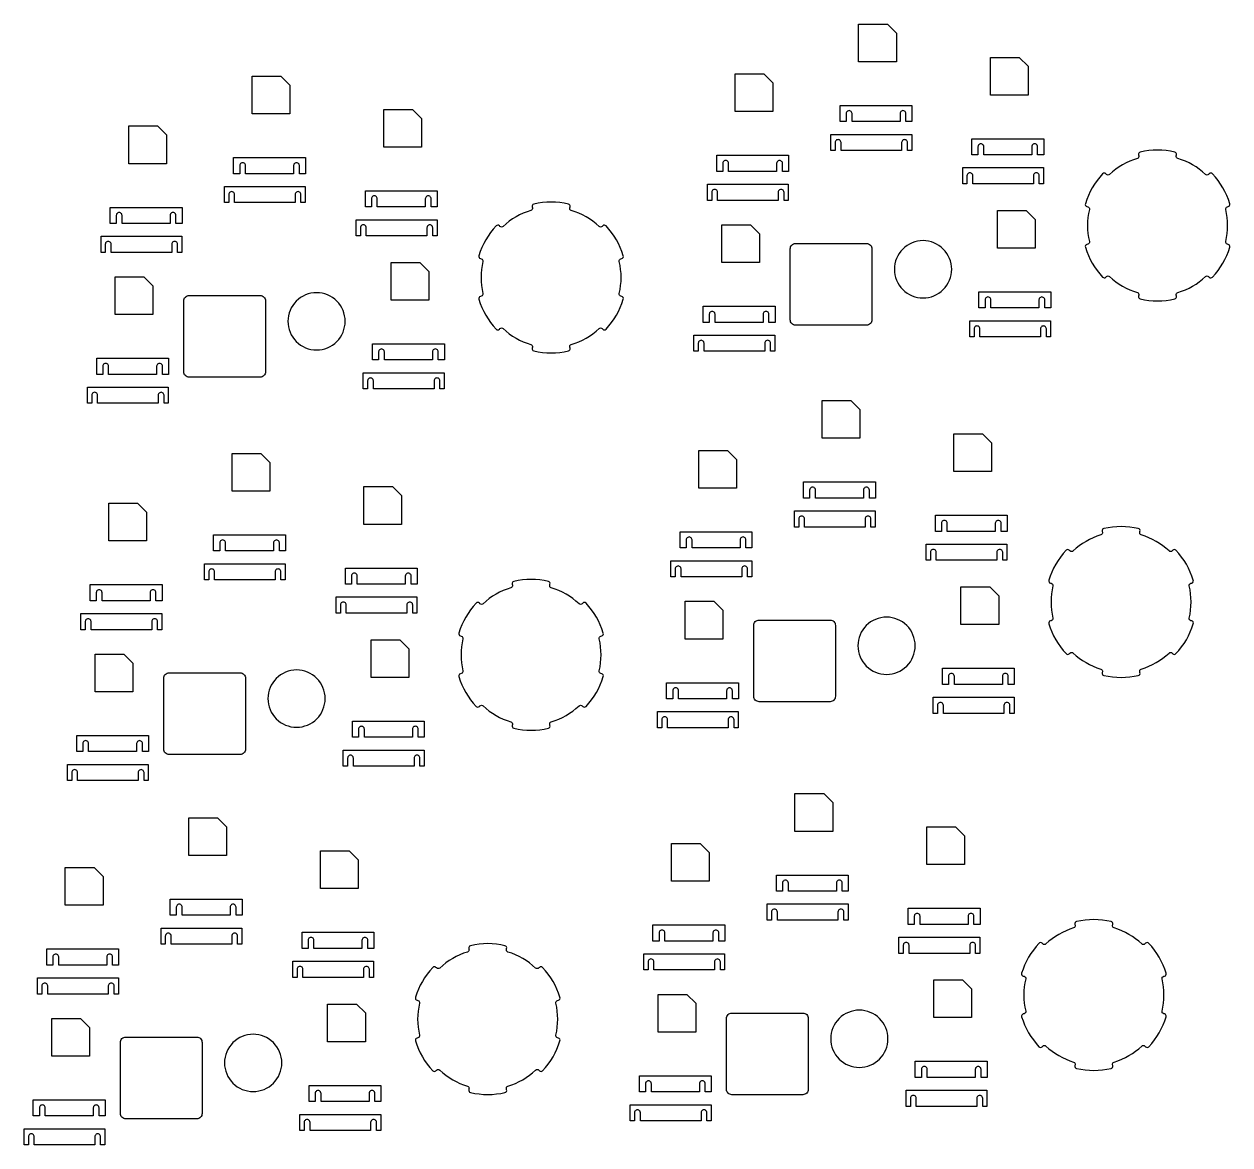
# Model space of a CAD drawing. Header units: metres. Extents: x 0 to 2897, y 0 to 2675.
# Drawn here: x 0 to 1343, y 0 to 1248 of the extents above; entities that cross this region are included whole.
import ezdxf

# ---------------------------------------------------------------- set-up
doc = ezdxf.new("R2010")
doc.units = ezdxf.units.M

msp = doc.modelspace()

# ---------------------------------------------------------------- linework, layer by layer
at = {"color": 7}
for points in [[(929.369, 1248.462), (961.369, 1248.462), (971.369, 1238.462), (971.369, 1206.462), (929.369, 1206.462), (929.369, 1248.462)], [(1076.096, 1211.45), (1108.096, 1211.45), (1118.096, 1201.45), (1118.096, 1169.45), (1076.096, 1169.45), (1076.096, 1211.45)], [(253.954, 1190.51), (285.954, 1190.51), (295.954, 1180.51), (295.954, 1148.51), (253.954, 1148.51), (253.954, 1190.51)], [(791.895, 1192.944), (823.895, 1192.944), (833.895, 1182.944), (833.895, 1150.944), (791.895, 1150.944), (791.895, 1192.944)], [(400.681, 1153.498), (432.681, 1153.498), (442.681, 1143.498), (442.681, 1111.498), (400.681, 1111.498), (400.681, 1153.498)], [(116.48, 1134.992), (148.48, 1134.992), (158.48, 1124.992), (158.48, 1092.992), (116.48, 1092.992), (116.48, 1134.992)], [(1084.027, 1040.929), (1116.027, 1040.929), (1126.027, 1030.929), (1126.027, 998.929), (1084.027, 998.929), (1084.027, 1040.929)], [(776.857, 1024.891), (808.857, 1024.891), (818.857, 1014.891), (818.857, 982.891), (776.857, 982.891), (776.857, 1024.891)], [(408.612, 982.977), (440.612, 982.977), (450.612, 972.977), (450.612, 940.977), (408.612, 940.977), (408.612, 982.977)], [(101.442, 966.939), (133.442, 966.939), (143.442, 956.939), (143.442, 924.939), (101.442, 924.939), (101.442, 966.939)], [(888.694, 829.061), (920.694, 829.061), (930.694, 819.061), (930.694, 787.061), (888.694, 787.061), (888.694, 829.061)], [(1035.421, 792.049), (1067.421, 792.049), (1077.421, 782.049), (1077.421, 750.049), (1035.421, 750.049), (1035.421, 792.049)], [(231.663, 770.252), (263.663, 770.252), (273.663, 760.252), (273.663, 728.252), (231.663, 728.252), (231.663, 770.252)], [(751.22, 773.543), (783.22, 773.543), (793.22, 763.543), (793.22, 731.543), (751.22, 731.543), (751.22, 773.543)], [(378.39, 733.24), (410.39, 733.24), (420.39, 723.24), (420.39, 691.24), (378.39, 691.24), (378.39, 733.24)], [(94.189, 714.734), (126.189, 714.734), (136.189, 704.734), (136.189, 672.734), (94.189, 672.734), (94.189, 714.734)], [(1043.352, 621.528), (1075.352, 621.528), (1085.352, 611.528), (1085.352, 579.528), (1043.352, 579.528), (1043.352, 621.528)], [(736.182, 605.49), (768.182, 605.49), (778.182, 595.49), (778.182, 563.49), (736.182, 563.49), (736.182, 605.49)], [(386.321, 562.719), (418.321, 562.719), (428.321, 552.719), (428.321, 520.719), (386.321, 520.719), (386.321, 562.719)], [(79.151, 546.681), (111.151, 546.681), (121.151, 536.681), (121.151, 504.681), (79.151, 504.681), (79.151, 546.681)], [(858.448, 391.274), (890.448, 391.274), (900.448, 381.274), (900.448, 349.274), (858.448, 349.274), (858.448, 391.274)], [(183.368, 364.468), (215.368, 364.468), (225.368, 354.468), (225.368, 322.468), (183.368, 322.468), (183.368, 364.468)], [(1005.175, 354.262), (1037.175, 354.262), (1047.175, 344.262), (1047.175, 312.262), (1005.175, 312.262), (1005.175, 354.262)], [(720.974, 335.756), (752.974, 335.756), (762.974, 325.756), (762.974, 293.756), (720.974, 293.756), (720.974, 335.756)], [(330.095, 327.456), (362.095, 327.456), (372.095, 317.456), (372.095, 285.456), (330.095, 285.456), (330.095, 327.456)], [(45.894, 308.95), (77.894, 308.95), (87.894, 298.95), (87.894, 266.95), (45.894, 266.95), (45.894, 308.95)], [(1013.106, 183.741), (1045.106, 183.741), (1055.106, 173.741), (1055.106, 141.741), (1013.106, 141.741), (1013.106, 183.741)], [(705.936, 167.703), (737.936, 167.703), (747.936, 157.703), (747.936, 125.703), (705.936, 125.703), (705.936, 167.703)], [(338.026, 156.935), (370.026, 156.935), (380.026, 146.935), (380.026, 114.935), (338.026, 114.935), (338.026, 156.935)], [(30.856, 140.897), (62.856, 140.897), (72.856, 130.897), (72.856, 98.897), (30.856, 98.897), (30.856, 140.897)]]:
    msp.add_lwpolyline(points, close=True, dxfattribs=at)
for points in [[(915.503, 1148.818), (915.503, 1139.818), (908.753, 1139.818), (908.753, 1157.818), (988.753, 1157.818), (988.753, 1139.818), (982.003, 1139.818), (982.003, 1148.818, 0.267949), (980.37771, 1151.632779, 0.267949), (977.12771, 1151.632779, 0.267949), (975.50271, 1148.818196), (975.503, 1139.818), (922.003, 1139.818), (922.003, 1148.818, 0.267949), (920.37771, 1151.632779, 0.267949), (917.12771, 1151.632779, 0.268021), (915.503021, 1148.818258)], [(903.263, 1116.564), (903.263, 1107.564), (898.513, 1107.564), (898.513, 1125.564), (988.513, 1125.564), (988.513, 1107.564), (983.763, 1107.564), (983.763, 1116.564, 0.267949), (982.138065, 1119.3793, 0.267949), (978.888065, 1119.3793, 0.267949), (977.263065, 1116.564718), (977.263, 1107.564), (909.763, 1107.564), (909.763, 1116.564, 0.267949), (908.138065, 1119.3793, 0.267949), (904.888065, 1119.3793, 0.267939), (903.263021, 1116.564258)], [(1062.23, 1111.806), (1062.23, 1102.806), (1055.48, 1102.806), (1055.48, 1120.806), (1135.48, 1120.806), (1135.48, 1102.806), (1128.73, 1102.806), (1128.73, 1111.806, 0.267949), (1127.104523, 1114.62061, 0.267949), (1123.854523, 1114.62061, 0.267949), (1122.229523, 1111.806027), (1122.23, 1102.806), (1068.73, 1102.806), (1068.73, 1111.806, 0.267949), (1067.104523, 1114.62061, 0.267949), (1063.854523, 1114.62061, 0.268064), (1062.230021, 1111.806258)], [(778.029, 1093.3), (778.029, 1084.3), (771.279, 1084.3), (771.279, 1102.3), (851.279, 1102.3), (851.279, 1084.3), (844.529, 1084.3), (844.529, 1093.3, 0.267949), (842.903939, 1096.114525, 0.267949), (839.653939, 1096.114525, 0.267949), (838.028939, 1093.299943), (838.029, 1084.3), (784.529, 1084.3), (784.529, 1093.3, 0.267949), (782.903939, 1096.114525, 0.267949), (779.653939, 1096.114525, 0.267968), (778.029021, 1093.300258)], [(1338.206, 1041.984, -0.405145), (1339.992655, 1044.9698), (1340.959, 1045.229, 0.202902), (1342.495976, 1046.426914, 0.202902), (1342.705823, 1048.364374, 0.116077), (1323.464143, 1081.691942, 0.202902), (1321.68133, 1082.478938, 0.202902), (1319.875215, 1081.747), (1319.168, 1081.04, -0.405145), (1315.68799, 1080.985509, 0.115884), (1284.7911, 1098.823836, -0.405145), (1283.098015, 1101.864439), (1283.357, 1102.831, 0.202902), (1283.087778, 1104.760936, 0.202902), (1281.514812, 1105.911399, 0.116077), (1243.031452, 1105.911399, 0.202902), (1241.458486, 1104.760936, 0.202902), (1241.189306, 1102.830825), (1241.448, 1101.865, -0.405145), (1239.755164, 1098.823836, 0.115884), (1208.858274, 1080.985509, -0.405145), (1205.378492, 1081.039556), (1204.671, 1081.747, 0.202902), (1202.864934, 1082.478938, 0.202902), (1201.082121, 1081.691942, 0.116077), (1181.84044, 1048.364374, 0.202902), (1182.050288, 1046.426914, 0.202902), (1183.587223, 1045.228742), (1184.554, 1044.97, -0.405145), (1186.340306, 1041.983244, 0.115884), (1186.340306, 1006.306589, -0.405145), (1184.553609, 1003.320033), (1183.587, 1003.061, 0.202902), (1182.050288, 1001.862918, 0.202902), (1181.84044, 999.925459, 0.116077), (1201.082121, 966.597891, 0.202902), (1202.864934, 965.810894, 0.202902), (1204.671049, 966.542833), (1205.378, 967.251, -0.405145), (1208.858274, 967.304324, 0.115884), (1239.755164, 949.465996, -0.405145), (1241.448249, 946.425393), (1241.189, 945.459, 0.202902), (1241.458486, 943.528896, 0.202902), (1243.031452, 942.378433, 0.116077), (1281.514812, 942.378433, 0.202902), (1283.087778, 943.528896, 0.202902), (1283.356958, 945.459007), (1283.098, 946.426, -0.405145), (1284.7911, 949.465996, 0.115884), (1315.68799, 967.304324, -0.405145), (1319.167771, 967.250277), (1319.875, 966.543, 0.202902), (1321.68133, 965.810894, 0.202902), (1323.464143, 966.597891, 0.116077), (1342.705823, 999.925459, 0.202902), (1342.495976, 1001.862918, 0.202902), (1340.959041, 1003.06109), (1339.993, 1003.32, -0.405145), (1338.205958, 1006.306589, 0.115881), (1338.206025, 1041.983658)], [(240.088, 1090.866), (240.088, 1081.866), (233.338, 1081.866), (233.338, 1099.866), (313.338, 1099.866), (313.338, 1081.866), (306.588, 1081.866), (306.588, 1090.866, 0.267949), (304.962963, 1093.680353, 0.267949), (301.712963, 1093.680353, 0.267949), (300.087963, 1090.86577), (300.088, 1081.866), (246.588, 1081.866), (246.588, 1090.866, 0.267949), (244.962963, 1093.680353, 0.267949), (241.712963, 1093.680353, 0.268021), (240.088274, 1090.865832)], [(1049.99, 1079.552), (1049.99, 1070.552), (1045.24, 1070.552), (1045.24, 1088.552), (1135.24, 1088.552), (1135.24, 1070.552), (1130.49, 1070.552), (1130.49, 1079.552, 0.267949), (1128.864878, 1082.367131, 0.267949), (1125.614878, 1082.367131, 0.267949), (1123.989878, 1079.552549), (1123.99, 1070.552), (1056.49, 1070.552), (1056.49, 1079.552, 0.267949), (1054.864878, 1082.367131, 0.267949), (1051.614878, 1082.367131, 0.267982), (1049.990021, 1079.552258)], [(227.848, 1058.612), (227.848, 1049.612), (223.098, 1049.612), (223.098, 1067.612), (313.098, 1067.612), (313.098, 1049.612), (308.348, 1049.612), (308.348, 1058.612, 0.267949), (306.723318, 1061.426874, 0.267949), (303.473318, 1061.426874, 0.267949), (301.848318, 1058.612292), (301.848, 1049.612), (234.348, 1049.612), (234.348, 1058.612, 0.267949), (232.723318, 1061.426874, 0.267949), (229.473318, 1061.426874, 0.267939), (227.848274, 1058.611832)], [(386.815, 1053.854), (386.815, 1044.854), (380.065, 1044.854), (380.065, 1062.854), (460.065, 1062.854), (460.065, 1044.854), (453.315, 1044.854), (453.315, 1053.854, 0.267949), (451.689776, 1056.668184, 0.267949), (448.439776, 1056.668184, 0.267949), (446.814776, 1053.853601), (446.815, 1044.854), (393.315, 1044.854), (393.315, 1053.854, 0.267949), (391.689776, 1056.668184, 0.267949), (388.439776, 1056.668184, 0.268064), (386.815274, 1053.853832)], [(765.789, 1061.046), (765.789, 1052.046), (761.039, 1052.046), (761.039, 1070.046), (851.039, 1070.046), (851.039, 1052.046), (846.289, 1052.046), (846.289, 1061.046, 0.267949), (844.664294, 1063.861047, 0.267949), (841.414294, 1063.861047, 0.267949), (839.789294, 1061.046464), (839.789, 1052.046), (772.289, 1052.046), (772.289, 1061.046, 0.267949), (770.664294, 1063.861047, 0.267949), (767.414294, 1063.861047, 0.267886), (765.789021, 1061.046258)], [(662.791, 984.031, -0.405145), (664.577908, 987.017373), (665.544, 987.276, 0.202902), (667.081229, 988.474487, 0.202902), (667.291076, 990.411947, 0.116077), (648.049396, 1023.739515, 0.202902), (646.266583, 1024.526511, 0.202902), (644.460468, 1023.794573), (643.753, 1023.087, -0.405145), (640.273243, 1023.033082, 0.115884), (609.376353, 1040.871409, -0.405145), (607.683268, 1043.912012), (607.942, 1044.878, 0.202902), (607.673031, 1046.808509, 0.202902), (606.100065, 1047.958972, 0.116077), (567.616705, 1047.958972, 0.202902), (566.043739, 1046.808509, 0.202902), (565.774559, 1044.878398), (566.033, 1043.912, -0.405145), (564.340417, 1040.871409, 0.115884), (533.443527, 1023.033082, -0.405145), (529.963745, 1023.087129), (529.256, 1023.794, 0.202902), (527.450187, 1024.526511, 0.202902), (525.667374, 1023.739515, 0.116077), (506.425693, 990.411947, 0.202902), (506.635541, 988.474487, 0.202902), (508.172476, 987.276315), (509.139, 987.017, -0.405145), (510.925559, 984.030817, 0.115884), (510.925559, 948.354162, -0.405145), (509.138862, 945.367606), (508.172, 945.108, 0.202902), (506.635541, 943.910491, 0.202902), (506.425693, 941.973032, 0.116077), (525.667374, 908.645464, 0.202902), (527.450187, 907.858467, 0.202902), (529.256302, 908.590406), (529.963, 909.298, -0.405145), (533.443527, 909.351897, 0.115884), (564.340417, 891.513569, -0.405145), (566.033502, 888.472966), (565.774, 887.506, 0.202902), (566.043739, 885.576469, 0.202902), (567.616705, 884.426006, 0.116077), (606.100065, 884.426006, 0.202902), (607.673031, 885.576469, 0.202902), (607.942211, 887.50658), (607.683, 888.473, -0.405145), (609.376353, 891.513569, 0.115884), (640.273243, 909.351897, -0.405145), (643.753024, 909.29785), (644.46, 908.59, 0.202902), (646.266583, 907.858467, 0.202902), (648.049396, 908.645464, 0.116077), (667.291076, 941.973032, 0.202902), (667.081229, 943.910491, 0.202902), (665.544294, 945.108663), (664.578, 945.367, -0.405145), (662.791211, 948.354162, 0.115881), (662.791278, 984.031231)], [(102.614, 1035.348), (102.614, 1026.348), (95.864, 1026.348), (95.864, 1044.348), (175.864, 1044.348), (175.864, 1026.348), (169.114, 1026.348), (169.114, 1035.348, 0.267949), (167.489192, 1038.162099, 0.267949), (164.239192, 1038.162099, 0.267949), (162.614192, 1035.347517), (162.614, 1026.348), (109.114, 1026.348), (109.114, 1035.348, 0.267949), (107.489192, 1038.162099, 0.267949), (104.239192, 1038.162099, 0.267968), (102.614274, 1035.347832)], [(374.575, 1021.6), (374.575, 1012.6), (369.825, 1012.6), (369.825, 1030.6), (459.825, 1030.6), (459.825, 1012.6), (455.075, 1012.6), (455.075, 1021.6, 0.267949), (453.450131, 1024.414705, 0.267949), (450.200131, 1024.414705, 0.267949), (448.575131, 1021.600123), (448.575, 1012.6), (381.075, 1012.6), (381.075, 1021.6, 0.267949), (379.450131, 1024.414705, 0.267949), (376.200131, 1024.414705, 0.267982), (374.575274, 1021.599832)], [(90.374, 1003.094), (90.374, 994.094), (85.624, 994.094), (85.624, 1012.094), (175.624, 1012.094), (175.624, 994.094), (170.874, 994.094), (170.874, 1003.094, 0.267949), (169.249547, 1005.908621, 0.267949), (165.999547, 1005.908621, 0.267949), (164.374547, 1003.094038), (164.374, 994.094), (96.874, 994.094), (96.874, 1003.094, 0.267949), (95.249547, 1005.908621, 0.267949), (91.999547, 1005.908621, 0.267886), (90.374274, 1003.093832)], [(1032.986, 975.345, 0.198913), (1023.642957, 997.901998, 0.198913), (1001.086244, 1007.245436, 0.198913), (978.529531, 997.902149, 0.198913), (969.186244, 975.345436, 0.198913), (978.529531, 952.788722, 0.198913), (1001.086244, 943.445436, 0.198913), (1023.642957, 952.788722, 0.198916), (1032.986137, 975.345178)], [(859.199, 1004.085), (938.199, 1004.085, -0.198912), (942.441635, 1002.328353, -0.198912), (944.198994, 998.085712), (944.199, 919.085, -0.198913), (942.441529, 914.842963, -0.198913), (938.198994, 913.085712), (859.199, 913.085, -0.198913), (854.956245, 914.842963, -0.198913), (853.198994, 919.085712), (853.199, 998.085, -0.198912), (854.956353, 1002.328353, -0.198954), (859.198887, 1004.085454)], [(183.784, 946.133), (262.784, 946.133, -0.198912), (267.026887, 944.375926, -0.198912), (268.784246, 940.133285), (268.784, 861.133, -0.198913), (267.026781, 856.890536, -0.198913), (262.784246, 855.133285), (183.784, 855.133, -0.198913), (179.541497, 856.890536, -0.198913), (177.784246, 861.133285), (177.784, 940.133, -0.198912), (179.541605, 944.375926, -0.198954), (183.784139, 946.133027)], [(357.571, 917.393, 0.198913), (348.22821, 939.949571, 0.198913), (325.671497, 949.293009, 0.198913), (303.114784, 939.949722, 0.198913), (293.771497, 917.393009, 0.198913), (303.114784, 894.836296, 0.198913), (325.671497, 885.493009, 0.198913), (348.22821, 894.836296, 0.198916), (357.57139, 917.392751)], [(1070.161, 941.285), (1070.161, 932.285), (1063.411, 932.285), (1063.411, 950.285), (1143.411, 950.285), (1143.411, 932.285), (1136.661, 932.285), (1136.661, 941.285, 0.267949), (1135.035702, 944.10026, 0.267949), (1131.785702, 944.10026, 0.267949), (1130.160702, 941.285677), (1130.161, 932.285), (1076.661, 932.285), (1076.661, 941.285, 0.267949), (1075.035702, 944.10026, 0.267949), (1071.785702, 944.10026, 0.268023), (1070.161021, 941.285258)], [(762.991, 925.247), (762.991, 916.247), (756.241, 916.247), (756.241, 934.247), (836.241, 934.247), (836.241, 916.247), (829.491, 916.247), (829.491, 925.247, 0.267949), (827.865666, 928.062319, 0.267949), (824.615666, 928.062319, 0.267949), (822.990666, 925.247737), (822.991, 916.247), (769.491, 916.247), (769.491, 925.247, 0.267949), (767.865666, 928.062319, 0.267949), (764.615666, 928.062319, 0.268031), (762.991021, 925.247258)], [(1057.921, 909.032), (1057.921, 900.032), (1053.171, 900.032), (1053.171, 918.032), (1143.171, 918.032), (1143.171, 900.032), (1138.421, 900.032), (1138.421, 909.032, 0.267949), (1136.796057, 911.846781, 0.267949), (1133.546057, 911.846781, 0.267949), (1131.921057, 909.032198), (1131.921, 900.032), (1064.421, 900.032), (1064.421, 909.032, 0.267949), (1062.796057, 911.846781, 0.267949), (1059.546057, 911.846781, 0.267941), (1057.921021, 909.032258)], [(750.751, 892.994), (750.751, 883.994), (746.001, 883.994), (746.001, 901.994), (836.001, 901.994), (836.001, 883.994), (831.251, 883.994), (831.251, 892.994, 0.267949), (829.626021, 895.808841, 0.267949), (826.376021, 895.808841, 0.267949), (824.751021, 892.994258), (824.751, 883.994), (757.251, 883.994), (757.251, 892.994, 0.267949), (755.626021, 895.808841, 0.267949), (752.376021, 895.808841, 0.267949), (750.751021, 892.994258)], [(394.746, 883.333), (394.746, 874.333), (387.996, 874.333), (387.996, 892.333), (467.996, 892.333), (467.996, 874.333), (461.246, 874.333), (461.246, 883.333, 0.267949), (459.620955, 886.147834, 0.267949), (456.370955, 886.147834, 0.267949), (454.745955, 883.333251), (454.746, 874.333), (401.246, 874.333), (401.246, 883.333, 0.267949), (399.620955, 886.147834, 0.267949), (396.370955, 886.147834, 0.268023), (394.746274, 883.332832)], [(87.576, 867.295), (87.576, 858.295), (80.826, 858.295), (80.826, 876.295), (160.826, 876.295), (160.826, 858.295), (154.076, 858.295), (154.076, 867.295, 0.267949), (152.450919, 870.109893, 0.267949), (149.200919, 870.109893, 0.267949), (147.575919, 867.295311), (147.576, 858.295), (94.076, 858.295), (94.076, 867.295, 0.267949), (92.450919, 870.109893, 0.267949), (89.200919, 870.109893, 0.268031), (87.576274, 867.294832)], [(382.506, 851.08), (382.506, 842.08), (377.756, 842.08), (377.756, 860.08), (467.756, 860.08), (467.756, 842.08), (463.006, 842.08), (463.006, 851.08, 0.267949), (461.38131, 853.894355, 0.267949), (458.13131, 853.894355, 0.267949), (456.50631, 851.079772), (456.506, 842.08), (389.006, 842.08), (389.006, 851.08, 0.267949), (387.38131, 853.894355, 0.267949), (384.13131, 853.894355, 0.267941), (382.506274, 851.079832)], [(75.336, 835.042), (75.336, 826.042), (70.586, 826.042), (70.586, 844.042), (160.586, 844.042), (160.586, 826.042), (155.836, 826.042), (155.836, 835.042, 0.267949), (154.211274, 837.856415, 0.267949), (150.961274, 837.856415, 0.267949), (149.336274, 835.041832), (149.336, 826.042), (81.836, 826.042), (81.836, 835.042, 0.267949), (80.211274, 837.856415, 0.267949), (76.961274, 837.856415, 0.267949), (75.336274, 835.041832)], [(874.828, 729.417), (874.828, 720.417), (868.078, 720.417), (868.078, 738.417), (948.078, 738.417), (948.078, 720.417), (941.328, 720.417), (941.328, 729.417, 0.267949), (939.702283, 732.231573, 0.267949), (936.452283, 732.231573, 0.267949), (934.827283, 729.41699), (934.828, 720.417), (881.328, 720.417), (881.328, 729.417, 0.267949), (879.702283, 732.231573, 0.267949), (876.452283, 732.231573, 0.268021), (874.827594, 729.417052)], [(862.588, 697.163), (862.588, 688.163), (857.838, 688.163), (857.838, 706.163), (947.838, 706.163), (947.838, 688.163), (943.088, 688.163), (943.088, 697.163, 0.267949), (941.462638, 699.978094, 0.267949), (938.212638, 699.978094, 0.267949), (936.587638, 697.163512), (936.588, 688.163), (869.088, 688.163), (869.088, 697.163, 0.267949), (867.462638, 699.978094, 0.267949), (864.212638, 699.978094, 0.267939), (862.587594, 697.163052)], [(1021.555, 692.405), (1021.555, 683.405), (1014.805, 683.405), (1014.805, 701.405), (1094.805, 701.405), (1094.805, 683.405), (1088.055, 683.405), (1088.055, 692.405, 0.267949), (1086.429096, 695.219404, 0.267949), (1083.179096, 695.219404, 0.267949), (1081.554096, 692.404821), (1081.555, 683.405), (1028.055, 683.405), (1028.055, 692.405, 0.267949), (1026.429096, 695.219404, 0.267949), (1023.179096, 695.219404, 0.268064), (1021.554594, 692.405052)], [(1297.531, 622.582, -0.405145), (1299.317229, 625.568594), (1300.284, 625.827, 0.202902), (1301.82055, 627.025708, 0.202902), (1302.030397, 628.963168, 0.116077), (1282.788717, 662.290736, 0.202902), (1281.005904, 663.077732, 0.202902), (1279.199789, 662.345794), (1278.493, 661.638, -0.405145), (1275.012564, 661.584303, 0.115884), (1244.115674, 679.42263, -0.405145), (1242.422589, 682.463233), (1242.682, 683.429, 0.202902), (1242.412352, 685.35973, 0.202902), (1240.839386, 686.510193, 0.116077), (1202.356026, 686.510193, 0.202902), (1200.78306, 685.35973, 0.202902), (1200.51388, 683.429619), (1200.773, 682.463, -0.405145), (1199.079738, 679.42263, 0.115884), (1168.182848, 661.584303, -0.405145), (1164.703066, 661.63835), (1163.996, 662.345, 0.202902), (1162.189508, 663.077732, 0.202902), (1160.406695, 662.290736, 0.116077), (1141.165014, 628.963168, 0.202902), (1141.374862, 627.025708, 0.202902), (1142.911797, 625.827536), (1143.879, 625.568, -0.405145), (1145.66488, 622.582038, 0.115884), (1145.66488, 586.905383, -0.405145), (1143.878183, 583.918827), (1142.912, 583.659, 0.202902), (1141.374862, 582.461712, 0.202902), (1141.165014, 580.524253, 0.116077), (1160.406695, 547.196685, 0.202902), (1162.189508, 546.409688, 0.202902), (1163.995623, 547.141627), (1164.703, 547.849, -0.405145), (1168.182848, 547.903118, 0.115884), (1199.079738, 530.06479, -0.405145), (1200.772823, 527.024187), (1200.514, 526.057, 0.202902), (1200.78306, 524.12769, 0.202902), (1202.356026, 522.977227, 0.116077), (1240.839386, 522.977227, 0.202902), (1242.412352, 524.12769, 0.202902), (1242.681532, 526.057801), (1242.423, 527.024, -0.405145), (1244.115674, 530.06479, 0.115884), (1275.012564, 547.903118, -0.405145), (1278.492345, 547.849071), (1279.2, 547.141, 0.202902), (1281.005904, 546.409688, 0.202902), (1282.788717, 547.196685, 0.116077), (1302.030397, 580.524253, 0.202902), (1301.82055, 582.461712, 0.202902), (1300.283615, 583.659884), (1299.318, 583.918, -0.405145), (1297.530532, 586.905383, 0.115881), (1297.530599, 622.582452)], [(217.797, 670.608), (217.797, 661.608), (211.047, 661.608), (211.047, 679.608), (291.047, 679.608), (291.047, 661.608), (284.297, 661.608), (284.297, 670.608, 0.267949), (282.671542, 673.422336, 0.267949), (279.421542, 673.422336, 0.267949), (277.796542, 670.607753), (277.797, 661.608), (224.297, 661.608), (224.297, 670.608, 0.267949), (222.671542, 673.422336, 0.267949), (219.421542, 673.422336, 0.268021), (217.796853, 670.607815)], [(737.354, 673.899), (737.354, 664.899), (730.604, 664.899), (730.604, 682.899), (810.604, 682.899), (810.604, 664.899), (803.854, 664.899), (803.854, 673.899, 0.267949), (802.228512, 676.713319, 0.267949), (798.978512, 676.713319, 0.267949), (797.353512, 673.898737), (797.354, 664.899), (743.854, 664.899), (743.854, 673.899, 0.267949), (742.228512, 676.713319, 0.267949), (738.978512, 676.713319, 0.267968), (737.353594, 673.899052)], [(1009.315, 660.151), (1009.315, 651.151), (1004.565, 651.151), (1004.565, 669.151), (1094.565, 669.151), (1094.565, 651.151), (1089.815, 651.151), (1089.815, 660.151, 0.267949), (1088.189451, 662.965925, 0.267949), (1084.939451, 662.965925, 0.267949), (1083.314451, 660.151343), (1083.315, 651.151), (1015.815, 651.151), (1015.815, 660.151, 0.267949), (1014.189451, 662.965925, 0.267949), (1010.939451, 662.965925, 0.267982), (1009.314594, 660.151052)], [(205.557, 638.354), (205.557, 629.354), (200.807, 629.354), (200.807, 647.354), (290.807, 647.354), (290.807, 629.354), (286.057, 629.354), (286.057, 638.354, 0.267949), (284.431897, 641.168857, 0.267949), (281.181897, 641.168857, 0.267949), (279.556897, 638.354275), (279.557, 629.354), (212.057, 629.354), (212.057, 638.354, 0.267949), (210.431897, 641.168857, 0.267949), (207.181897, 641.168857, 0.267939), (205.556853, 638.353815)], [(725.114, 641.645), (725.114, 632.645), (720.364, 632.645), (720.364, 650.645), (810.364, 650.645), (810.364, 632.645), (805.614, 632.645), (805.614, 641.645, 0.267949), (803.988867, 644.459841, 0.267949), (800.738867, 644.459841, 0.267949), (799.113867, 641.645258), (799.114, 632.645), (731.614, 632.645), (731.614, 641.645, 0.267949), (729.988867, 644.459841, 0.267949), (726.738867, 644.459841, 0.267886), (725.113594, 641.645052)], [(364.524, 633.596), (364.524, 624.596), (357.774, 624.596), (357.774, 642.596), (437.774, 642.596), (437.774, 624.596), (431.024, 624.596), (431.024, 633.596, 0.267949), (429.398355, 636.410167, 0.267949), (426.148355, 636.410167, 0.267949), (424.523355, 633.595584), (424.524, 624.596), (371.024, 624.596), (371.024, 633.596, 0.267949), (369.398355, 636.410167, 0.267949), (366.148355, 636.410167, 0.268064), (364.523853, 633.595815)], [(80.323, 615.09), (80.323, 606.09), (73.573, 606.09), (73.573, 624.09), (153.573, 624.09), (153.573, 606.09), (146.823, 606.09), (146.823, 615.09, 0.267949), (145.197771, 617.904082, 0.267949), (141.947771, 617.904082, 0.267949), (140.322771, 615.0895), (140.323, 606.09), (86.823, 606.09), (86.823, 615.09, 0.267949), (85.197771, 617.904082, 0.267949), (81.947771, 617.904082, 0.267968), (80.322853, 615.089815)], [(640.5, 563.773, -0.405145), (642.286487, 566.759357), (643.253, 567.018, 0.202902), (644.789808, 568.216471, 0.202902), (644.999655, 570.153931, 0.116077), (625.757975, 603.481499, 0.202902), (623.975162, 604.268495, 0.202902), (622.169047, 603.536557), (621.462, 602.829, -0.405145), (617.981822, 602.775066, 0.115884), (587.084932, 620.613393, -0.405145), (585.391847, 623.653996), (585.651, 624.62, 0.202902), (585.38161, 626.550493, 0.202902), (583.808644, 627.700956, 0.116077), (545.325284, 627.700956, 0.202902), (543.752318, 626.550493, 0.202902), (543.483138, 624.620382), (543.742, 623.654, -0.405145), (542.048996, 620.613393, 0.115884), (511.152106, 602.775066, -0.405145), (507.672324, 602.829113), (506.965, 603.536, 0.202902), (505.158766, 604.268495, 0.202902), (503.375953, 603.481499, 0.116077), (484.134272, 570.153931, 0.202902), (484.34412, 568.216471, 0.202902), (485.881055, 567.018299), (486.848, 566.759, -0.405145), (488.634138, 563.772801, 0.115884), (488.634138, 528.096146, -0.405145), (486.847441, 525.10959), (485.881, 524.85, 0.202902), (484.34412, 523.652475, 0.202902), (484.134272, 521.715016, 0.116077), (503.375953, 488.387448, 0.202902), (505.158766, 487.600451, 0.202902), (506.964881, 488.33239), (507.672, 489.04, -0.405145), (511.152106, 489.093881, 0.115884), (542.048996, 471.255553, -0.405145), (543.742081, 468.21495), (543.483, 467.248, 0.202902), (543.752318, 465.318453, 0.202902), (545.325284, 464.16799, 0.116077), (583.808644, 464.16799, 0.202902), (585.38161, 465.318453, 0.202902), (585.65079, 467.248564), (585.392, 468.215, -0.405145), (587.084932, 471.255553, 0.115884), (617.981822, 489.093881, -0.405145), (621.461603, 489.039834), (622.169, 488.332, 0.202902), (623.975162, 487.600451, 0.202902), (625.757975, 488.387448, 0.116077), (644.999655, 521.715016, 0.202902), (644.789808, 523.652475, 0.202902), (643.252873, 524.850647), (642.287, 525.109, -0.405145), (640.49979, 528.096146, 0.115881), (640.499857, 563.773215)], [(352.284, 601.342), (352.284, 592.342), (347.534, 592.342), (347.534, 610.342), (437.534, 610.342), (437.534, 592.342), (432.784, 592.342), (432.784, 601.342, 0.267949), (431.15871, 604.156688, 0.267949), (427.90871, 604.156688, 0.267949), (426.28371, 601.342106), (426.284, 592.342), (358.784, 592.342), (358.784, 601.342, 0.267949), (357.15871, 604.156688, 0.267949), (353.90871, 604.156688, 0.267982), (352.283853, 601.341815)], [(68.083, 582.836), (68.083, 573.836), (63.333, 573.836), (63.333, 591.836), (153.333, 591.836), (153.333, 573.836), (148.583, 573.836), (148.583, 582.836, 0.267949), (146.958126, 585.650604, 0.267949), (143.708126, 585.650604, 0.267949), (142.083126, 582.836021), (142.083, 573.836), (74.583, 573.836), (74.583, 582.836, 0.267949), (72.958126, 585.650604, 0.267949), (69.708126, 585.650604, 0.267886), (68.082853, 582.835815)], [(818.523, 584.684), (897.523, 584.684, -0.198912), (901.766208, 582.927147, -0.198912), (903.523567, 578.684506), (903.523, 499.684, -0.198913), (901.766102, 495.441757, -0.198913), (897.523567, 493.684506), (818.523, 493.684, -0.198913), (814.280818, 495.441757, -0.198913), (812.523567, 499.684506), (812.523, 578.684, -0.198912), (814.280926, 582.927147, -0.198954), (818.52346, 584.684248)], [(992.311, 555.944, 0.198913), (982.96753, 578.500791, 0.198913), (960.410817, 587.844229, 0.198913), (937.854104, 578.500943, 0.198913), (928.510817, 555.944229, 0.198913), (937.854104, 533.387516, 0.198913), (960.410817, 524.044229, 0.198913), (982.967531, 533.387516, 0.198916), (992.31071, 555.943971)], [(161.493, 525.875), (240.493, 525.875, -0.198912), (244.735466, 524.11791, -0.198912), (246.492825, 519.875269), (246.493, 440.875, -0.198913), (244.73536, 436.63252, -0.198913), (240.492825, 434.875269), (161.493, 434.875, -0.198913), (157.250076, 436.63252, -0.198913), (155.492825, 440.875269), (155.493, 519.875, -0.198912), (157.250184, 524.11791, -0.198954), (161.492718, 525.875011)], [(335.28, 497.135, 0.198913), (325.936789, 519.691555, 0.198913), (303.380076, 529.034993, 0.198913), (280.823362, 519.691706, 0.198913), (271.480076, 497.134993, 0.198913), (280.823362, 474.578279, 0.198913), (303.380076, 465.234993, 0.198913), (325.936789, 474.578279, 0.198916), (335.279969, 497.134735)], [(1029.486, 521.884), (1029.486, 512.884), (1022.736, 512.884), (1022.736, 530.884), (1102.736, 530.884), (1102.736, 512.884), (1095.986, 512.884), (1095.986, 521.884, 0.267949), (1094.360275, 524.699054, 0.267949), (1091.110275, 524.699054, 0.267949), (1089.485275, 521.884471), (1089.486, 512.884), (1035.986, 512.884), (1035.986, 521.884, 0.267949), (1034.360275, 524.699054, 0.267949), (1031.110275, 524.699054, 0.268023), (1029.485594, 521.884052)], [(722.316, 505.846), (722.316, 496.846), (715.566, 496.846), (715.566, 514.846), (795.566, 514.846), (795.566, 496.846), (788.816, 496.846), (788.816, 505.846, 0.267949), (787.190239, 508.661113, 0.267949), (783.940239, 508.661113, 0.267949), (782.315239, 505.846531), (782.316, 496.846), (728.816, 496.846), (728.816, 505.846, 0.267949), (727.190239, 508.661113, 0.267949), (723.940239, 508.661113, 0.268031), (722.315594, 505.846052)], [(1017.246, 489.631), (1017.246, 480.631), (1012.496, 480.631), (1012.496, 498.631), (1102.496, 498.631), (1102.496, 480.631), (1097.746, 480.631), (1097.746, 489.631, 0.267949), (1096.12063, 492.445575, 0.267949), (1092.87063, 492.445575, 0.267949), (1091.24563, 489.630992), (1091.246, 480.631), (1023.746, 480.631), (1023.746, 489.631, 0.267949), (1022.12063, 492.445575, 0.267949), (1018.87063, 492.445575, 0.267941), (1017.245594, 489.631052)], [(372.455, 463.075), (372.455, 454.075), (365.705, 454.075), (365.705, 472.075), (445.705, 472.075), (445.705, 454.075), (438.955, 454.075), (438.955, 463.075, 0.267949), (437.329534, 465.889817, 0.267949), (434.079534, 465.889817, 0.267949), (432.454534, 463.075234), (432.455, 454.075), (378.955, 454.075), (378.955, 463.075, 0.267949), (377.329534, 465.889817, 0.267949), (374.079534, 465.889817, 0.268023), (372.454853, 463.074815)], [(710.076, 473.593), (710.076, 464.593), (705.326, 464.593), (705.326, 482.593), (795.326, 482.593), (795.326, 464.593), (790.576, 464.593), (790.576, 473.593, 0.267949), (788.950594, 476.407635, 0.267949), (785.700594, 476.407635, 0.267949), (784.075594, 473.593052), (784.076, 464.593), (716.576, 464.593), (716.576, 473.593, 0.267949), (714.950594, 476.407635, 0.267949), (711.700594, 476.407635, 0.267949), (710.075594, 473.593052)], [(65.285, 447.037), (65.285, 438.037), (58.535, 438.037), (58.535, 456.037), (138.535, 456.037), (138.535, 438.037), (131.785, 438.037), (131.785, 447.037, 0.267949), (130.159498, 449.851876, 0.267949), (126.909498, 449.851876, 0.267949), (125.284498, 447.037294), (125.285, 438.037), (71.785, 438.037), (71.785, 447.037, 0.267949), (70.159498, 449.851876, 0.267949), (66.909498, 449.851876, 0.268031), (65.284853, 447.036815)], [(360.215, 430.822), (360.215, 421.822), (355.465, 421.822), (355.465, 439.822), (445.465, 439.822), (445.465, 421.822), (440.715, 421.822), (440.715, 430.822, 0.267949), (439.089889, 433.636338, 0.267949), (435.839889, 433.636338, 0.267949), (434.214889, 430.821755), (434.215, 421.822), (366.715, 421.822), (366.715, 430.822, 0.267949), (365.089889, 433.636338, 0.267949), (361.839889, 433.636338, 0.267941), (360.214853, 430.821815)], [(53.045, 414.784), (53.045, 405.784), (48.295, 405.784), (48.295, 423.784), (138.295, 423.784), (138.295, 405.784), (133.545, 405.784), (133.545, 414.784, 0.267949), (131.919853, 417.598398, 0.267949), (128.669853, 417.598398, 0.267949), (127.044853, 414.783815), (127.045, 405.784), (59.545, 405.784), (59.545, 414.784, 0.267949), (57.919853, 417.598398, 0.267949), (54.669853, 417.598398, 0.267949), (53.044853, 414.783815)], [(844.582, 291.63), (844.582, 282.63), (837.832, 282.63), (837.832, 300.63), (917.832, 300.63), (917.832, 282.63), (911.082, 282.63), (911.082, 291.63, 0.267949), (909.456971, 294.444306, 0.267949), (906.206971, 294.444306, 0.267949), (904.581971, 291.629723), (904.582, 282.63), (851.082, 282.63), (851.082, 291.63, 0.267949), (849.456971, 294.444306, 0.267949), (846.206971, 294.444306, 0.268021), (844.582282, 291.629785)], [(169.502, 264.824), (169.502, 255.824), (162.752, 255.824), (162.752, 273.824), (242.752, 273.824), (242.752, 255.824), (236.002, 255.824), (236.002, 264.824, 0.267949), (234.376689, 267.638521, 0.267949), (231.126689, 267.638521, 0.267949), (229.501689, 264.823938), (229.502, 255.824), (176.002, 255.824), (176.002, 264.824, 0.267949), (174.376689, 267.638521, 0.267949), (171.126689, 267.638521, 0.268021), (169.502, 264.824)], [(832.342, 259.376), (832.342, 250.376), (827.592, 250.376), (827.592, 268.376), (917.592, 268.376), (917.592, 250.376), (912.842, 250.376), (912.842, 259.376, 0.267949), (911.217326, 262.190827, 0.267949), (907.967326, 262.190827, 0.267949), (906.342326, 259.376245), (906.342, 250.376), (838.842, 250.376), (838.842, 259.376, 0.267949), (837.217326, 262.190827, 0.267949), (833.967326, 262.190827, 0.267939), (832.342282, 259.375785)], [(991.309, 254.618), (991.309, 245.618), (984.559, 245.618), (984.559, 263.618), (1064.559, 263.618), (1064.559, 245.618), (1057.809, 245.618), (1057.809, 254.618, 0.267949), (1056.183784, 257.432137, 0.267949), (1052.933784, 257.432137, 0.267949), (1051.308784, 254.617554), (1051.309, 245.618), (997.809, 245.618), (997.809, 254.618, 0.267949), (996.183784, 257.432137, 0.267949), (992.933784, 257.432137, 0.268064), (991.309282, 254.617785)], [(707.108, 236.112), (707.108, 227.112), (700.358, 227.112), (700.358, 245.112), (780.358, 245.112), (780.358, 227.112), (773.608, 227.112), (773.608, 236.112, 0.267949), (771.9832, 238.926052, 0.267949), (768.7332, 238.926052, 0.267949), (767.1082, 236.11147), (767.108, 227.112), (713.608, 227.112), (713.608, 236.112, 0.267949), (711.9832, 238.926052, 0.267949), (708.7332, 238.926052, 0.267968), (707.108282, 236.111785)], [(1267.285, 184.795, -0.405145), (1269.071916, 187.781327), (1270.038, 188.04, 0.202902), (1271.575237, 189.238441, 0.202902), (1271.785084, 191.175901, 0.116077), (1252.543404, 224.503469, 0.202902), (1250.760591, 225.290465, 0.202902), (1248.954476, 224.558527), (1248.247, 223.851, -0.405145), (1244.767251, 223.797036, 0.115884), (1213.870361, 241.635363, -0.405145), (1212.177276, 244.675966), (1212.436, 245.642, 0.202902), (1212.167039, 247.572463, 0.202902), (1210.594073, 248.722926, 0.116077), (1172.110713, 248.722926, 0.202902), (1170.537747, 247.572463, 0.202902), (1170.268567, 245.642352), (1170.527, 244.676, -0.405145), (1168.834425, 241.635363, 0.115884), (1137.937535, 223.797036, -0.405145), (1134.457753, 223.851083), (1133.75, 224.558, 0.202902), (1131.944195, 225.290465, 0.202902), (1130.161382, 224.503469, 0.116077), (1110.919701, 191.175901, 0.202902), (1111.129549, 189.238441, 0.202902), (1112.666484, 188.040269), (1113.633, 187.781, -0.405145), (1115.419567, 184.794771, 0.115884), (1115.419567, 149.118116, -0.405145), (1113.63287, 146.13156), (1112.666, 145.872, 0.202902), (1111.129549, 144.674445, 0.202902), (1110.919701, 142.736986, 0.116077), (1130.161382, 109.409418, 0.202902), (1131.944195, 108.622421, 0.202902), (1133.75031, 109.35436), (1134.457, 110.062, -0.405145), (1137.937535, 110.115851, 0.115884), (1168.834425, 92.277523, -0.405145), (1170.52751, 89.23692), (1170.268, 88.27, 0.202902), (1170.537747, 86.340423, 0.202902), (1172.110713, 85.18996, 0.116077), (1210.594073, 85.18996, 0.202902), (1212.167039, 86.340423, 0.202902), (1212.436219, 88.270534), (1212.177, 89.237, -0.405145), (1213.870361, 92.277523, 0.115884), (1244.767251, 110.115851, -0.405145), (1248.247032, 110.061804), (1248.954, 109.354, 0.202902), (1250.760591, 108.622421, 0.202902), (1252.543404, 109.409418, 0.116077), (1271.785084, 142.736986, 0.202902), (1271.575237, 144.674445, 0.202902), (1270.038302, 145.872617), (1269.072, 146.131, -0.405145), (1267.285219, 149.118116, 0.115881), (1267.285286, 184.795185)], [(157.262, 232.57), (157.262, 223.57), (152.512, 223.57), (152.512, 241.57), (242.512, 241.57), (242.512, 223.57), (237.762, 223.57), (237.762, 232.57, 0.267949), (236.137044, 235.385042, 0.267949), (232.887044, 235.385042, 0.267949), (231.262044, 232.57046), (231.262, 223.57), (163.762, 223.57), (163.762, 232.57, 0.267949), (162.137044, 235.385042, 0.267949), (158.887044, 235.385042, 0.267939), (157.262, 232.57)], [(316.229, 227.812), (316.229, 218.812), (309.479, 218.812), (309.479, 236.812), (389.479, 236.812), (389.479, 218.812), (382.729, 218.812), (382.729, 227.812, 0.267949), (381.103502, 230.626352, 0.267949), (377.853502, 230.626352, 0.267949), (376.228502, 227.811769), (376.229, 218.812), (322.729, 218.812), (322.729, 227.812, 0.267949), (321.103502, 230.626352, 0.267949), (317.853502, 230.626352, 0.268064), (316.229, 227.812)], [(979.069, 222.364), (979.069, 213.364), (974.319, 213.364), (974.319, 231.364), (1064.319, 231.364), (1064.319, 213.364), (1059.569, 213.364), (1059.569, 222.364, 0.267949), (1057.944139, 225.178658, 0.267949), (1054.694139, 225.178658, 0.267949), (1053.069139, 222.364076), (1053.069, 213.364), (985.569, 213.364), (985.569, 222.364, 0.267949), (983.944139, 225.178658, 0.267949), (980.694139, 225.178658, 0.267982), (979.069282, 222.363785)], [(32.028, 209.306), (32.028, 200.306), (25.278, 200.306), (25.278, 218.306), (105.278, 218.306), (105.278, 200.306), (98.528, 200.306), (98.528, 209.306, 0.267949), (96.902918, 212.120267, 0.267949), (93.652918, 212.120267, 0.267949), (92.027918, 209.305685), (92.028, 200.306), (38.528, 200.306), (38.528, 209.306, 0.267949), (36.902918, 212.120267, 0.267949), (33.652918, 212.120267, 0.267968), (32.028, 209.306)], [(592.205, 157.989, -0.405145), (593.991634, 160.975542), (594.958, 161.234, 0.202902), (596.494955, 162.432656, 0.202902), (596.704802, 164.370116, 0.116077), (577.463122, 197.697684, 0.202902), (575.680309, 198.48468, 0.202902), (573.874194, 197.752742), (573.167, 197.045, -0.405145), (569.686969, 196.991251, 0.115884), (538.790079, 214.829578, -0.405145), (537.096994, 217.870181), (537.356, 218.836, 0.202902), (537.086757, 220.766678, 0.202902), (535.513791, 221.917141, 0.116077), (497.030431, 221.917141, 0.202902), (495.457465, 220.766678, 0.202902), (495.188285, 218.836567), (495.447, 217.87, -0.405145), (493.754143, 214.829578, 0.115884), (462.857253, 196.991251, -0.405145), (459.377471, 197.045298), (458.67, 197.752, 0.202902), (456.863913, 198.48468, 0.202902), (455.0811, 197.697684, 0.116077), (435.839419, 164.370116, 0.202902), (436.049267, 162.432656, 0.202902), (437.586202, 161.234484), (438.553, 160.975, -0.405145), (440.339285, 157.988986, 0.115884), (440.339285, 122.312331, -0.405145), (438.552588, 119.325775), (437.586, 119.066, 0.202902), (436.049267, 117.86866, 0.202902), (435.839419, 115.931201, 0.116077), (455.0811, 82.603633, 0.202902), (456.863913, 81.816636, 0.202902), (458.670028, 82.548575), (459.377, 83.256, -0.405145), (462.857253, 83.310066, 0.115884), (493.754143, 65.471738, -0.405145), (495.447228, 62.431135), (495.188, 61.464, 0.202902), (495.457465, 59.534638, 0.202902), (497.030431, 58.384175, 0.116077), (535.513791, 58.384175, 0.202902), (537.086757, 59.534638, 0.202902), (537.355937, 61.464749), (537.097, 62.431, -0.405145), (538.790079, 65.471738, 0.115884), (569.686969, 83.310066, -0.405145), (573.16675, 83.256019), (573.874, 82.548, 0.202902), (575.680309, 81.816636, 0.202902), (577.463122, 82.603633, 0.116077), (596.704802, 115.931201, 0.202902), (596.494955, 117.86866, 0.202902), (594.95802, 119.066832), (593.992, 119.325, -0.405145), (592.204937, 122.312331, 0.115881), (592.205004, 157.9894)], [(303.989, 195.558), (303.989, 186.558), (299.239, 186.558), (299.239, 204.558), (389.239, 204.558), (389.239, 186.558), (384.489, 186.558), (384.489, 195.558, 0.267949), (382.863857, 198.372873, 0.267949), (379.613857, 198.372873, 0.267949), (377.988857, 195.558291), (377.989, 186.558), (310.489, 186.558), (310.489, 195.558, 0.267949), (308.863857, 198.372873, 0.267949), (305.613857, 198.372873, 0.267982), (303.989, 195.558)], [(694.868, 203.858), (694.868, 194.858), (690.118, 194.858), (690.118, 212.858), (780.118, 212.858), (780.118, 194.858), (775.368, 194.858), (775.368, 203.858, 0.267949), (773.743555, 206.672574, 0.267949), (770.493555, 206.672574, 0.267949), (768.868555, 203.857991), (768.868, 194.858), (701.368, 194.858), (701.368, 203.858, 0.267949), (699.743555, 206.672574, 0.267949), (696.493555, 206.672574, 0.267886), (694.868282, 203.857785)], [(19.788, 177.052), (19.788, 168.052), (15.038, 168.052), (15.038, 186.052), (105.038, 186.052), (105.038, 168.052), (100.288, 168.052), (100.288, 177.052, 0.267949), (98.663273, 179.866789, 0.267949), (95.413273, 179.866789, 0.267949), (93.788273, 177.052206), (93.788, 168.052), (26.288, 168.052), (26.288, 177.052, 0.267949), (24.663273, 179.866789, 0.267949), (21.413273, 179.866789, 0.267886), (19.788, 177.052)], [(962.065, 118.157, 0.198913), (952.722218, 140.713524, 0.198913), (930.165505, 150.056962, 0.198913), (907.608792, 140.713675, 0.198913), (898.265505, 118.156962, 0.198913), (907.608792, 95.600249, 0.198913), (930.165505, 86.256962, 0.198913), (952.722218, 95.600249, 0.198916), (962.065398, 118.156704)], [(788.278, 146.897), (867.278, 146.897, -0.198912), (871.520895, 145.139879, -0.198912), (873.278254, 140.897238), (873.278, 61.897, -0.198913), (871.52079, 57.65449, -0.198913), (867.278254, 55.897238), (788.278, 55.897, -0.198913), (784.035506, 57.65449, -0.198913), (782.278254, 61.897238), (782.278, 140.897, -0.198912), (784.035613, 145.139879, -0.198954), (788.278147, 146.89698)], [(286.985, 91.351, 0.198913), (277.641936, 113.90774, 0.198913), (255.085223, 123.251177, 0.198913), (232.52851, 113.907891, 0.198913), (223.185223, 91.351177, 0.198913), (232.52851, 68.794464, 0.198913), (255.085223, 59.451177, 0.198913), (277.641936, 68.794464, 0.198916), (286.985116, 91.350919)], [(113.198, 120.091), (192.198, 120.091, -0.198912), (196.440613, 118.334095, -0.198912), (198.197972, 114.091454), (198.198, 35.091, -0.198913), (196.440508, 30.848705, -0.198913), (192.197972, 29.091454), (113.198, 29.091, -0.198913), (108.955224, 30.848705, -0.198913), (107.197972, 35.091454), (107.198, 114.091, -0.198912), (108.955331, 118.334095, -0.198954), (113.197865, 120.091196)], [(999.24, 84.097), (999.24, 75.097), (992.49, 75.097), (992.49, 93.097), (1072.49, 93.097), (1072.49, 75.097), (1065.74, 75.097), (1065.74, 84.097, 0.267949), (1064.114963, 86.911787, 0.267949), (1060.864963, 86.911787, 0.267949), (1059.239963, 84.097204), (1059.24, 75.097), (1005.74, 75.097), (1005.74, 84.097, 0.267949), (1004.114963, 86.911787, 0.267949), (1000.864963, 86.911787, 0.268023), (999.240282, 84.096785)], [(692.07, 68.059), (692.07, 59.059), (685.32, 59.059), (685.32, 77.059), (765.32, 77.059), (765.32, 59.059), (758.57, 59.059), (758.57, 68.059, 0.267949), (756.944927, 70.873846, 0.267949), (753.694927, 70.873846, 0.267949), (752.069927, 68.059264), (752.07, 59.059), (698.57, 59.059), (698.57, 68.059, 0.267949), (696.944927, 70.873846, 0.267949), (693.694927, 70.873846, 0.268031), (692.070282, 68.058785)], [(324.16, 57.291), (324.16, 48.291), (317.41, 48.291), (317.41, 66.291), (397.41, 66.291), (397.41, 48.291), (390.66, 48.291), (390.66, 57.291, 0.267949), (389.034681, 60.106002, 0.267949), (385.784681, 60.106002, 0.267949), (384.159681, 57.291419), (384.16, 48.291), (330.66, 48.291), (330.66, 57.291, 0.267949), (329.034681, 60.106002, 0.267949), (325.784681, 60.106002, 0.268023), (324.16, 57.291)], [(987, 51.844), (987, 42.844), (982.25, 42.844), (982.25, 60.844), (1072.25, 60.844), (1072.25, 42.844), (1067.5, 42.844), (1067.5, 51.844, 0.267949), (1065.875318, 54.658308, 0.267949), (1062.625318, 54.658308, 0.267949), (1061.000318, 51.843725), (1061, 42.844), (993.5, 42.844), (993.5, 51.844, 0.267949), (991.875318, 54.658308, 0.267949), (988.625318, 54.658308, 0.267941), (987.000282, 51.843785)], [(16.99, 41.253), (16.99, 32.253), (10.24, 32.253), (10.24, 50.253), (90.24, 50.253), (90.24, 32.253), (83.49, 32.253), (83.49, 41.253, 0.267949), (81.864645, 44.068061, 0.267949), (78.614645, 44.068061, 0.267949), (76.989645, 41.253479), (76.99, 32.253), (23.49, 32.253), (23.49, 41.253, 0.267949), (21.864645, 44.068061, 0.267949), (18.614645, 44.068061, 0.268031), (16.99, 41.253)], [(679.83, 35.806), (679.83, 26.806), (675.08, 26.806), (675.08, 44.806), (765.08, 44.806), (765.08, 26.806), (760.33, 26.806), (760.33, 35.806, 0.267949), (758.705282, 38.620368, 0.267949), (755.455282, 38.620368, 0.267949), (753.830282, 35.805785), (753.83, 26.806), (686.33, 26.806), (686.33, 35.806, 0.267949), (684.705282, 38.620368, 0.267949), (681.455282, 38.620368, 0.267949), (679.830282, 35.805785)], [(311.92, 25.038), (311.92, 16.038), (307.17, 16.038), (307.17, 34.038), (397.17, 34.038), (397.17, 16.038), (392.42, 16.038), (392.42, 25.038, 0.267949), (390.795036, 27.852523, 0.267949), (387.545036, 27.852523, 0.267949), (385.920036, 25.03794), (385.92, 16.038), (318.42, 16.038), (318.42, 25.038, 0.267949), (316.795036, 27.852523, 0.267949), (313.545036, 27.852523, 0.267941), (311.92, 25.038)], [(4.75, 9), (4.75, 0), (0, 0), (0, 18), (90, 18), (90, 0), (85.25, 0), (85.25, 9, 0.267949), (83.625, 11.814583, 0.267949), (80.375, 11.814583, 0.267949), (78.75, 9), (78.75, 0), (11.25, 0), (11.25, 9, 0.267949), (9.625, 11.814583, 0.267949), (6.375, 11.814583, 0.267949), (4.75, 9)]]:
    msp.add_lwpolyline(points, format="xyb", close=True, dxfattribs=at)

doc.saveas('drawing.dxf')
